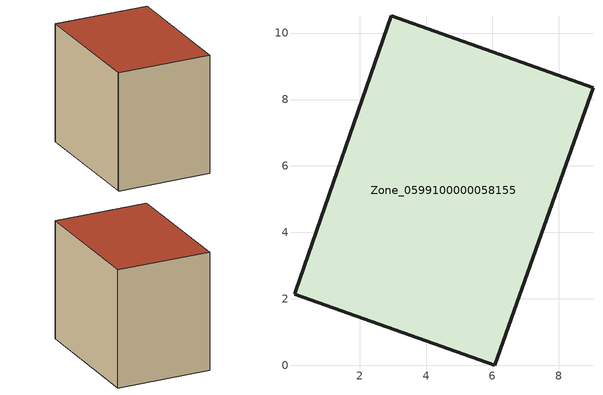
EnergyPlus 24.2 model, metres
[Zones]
Zone_0599100000058155
 floor ground (C_G): 0.08,2.25 2.96,10.52 9.03,8.36 6.07,0 0.04,2.14 z0.53
 wall outside (C_F): 6.07,0 9.03,8.36 2.96,10.52 0.08,2.25 0.04,2.14 6.07,0 z0.53:8.62
 roof outside (C_R): 2.96,10.52 0.08,2.25 0.04,2.14 6.07,0 9.03,8.36 z8.62
[BUILDING]
Pand.0599100000058155: North Axis=0; Terrain=City; Loads Convergence Tolerance Value=0.04; Temperature Convergence Tolerance Value=0.4; Solar Distribution=FullExterior; Maximum Number of Warmup Days=25; Minimum Number of Warmup Days=1
[Site:Location]
Rotterdam.The.Hague.AP_ZH_NLD Design_Conditions: Latitude=51.96; Longitude=4.45; Time Zone=1; Elevation=-4.5
[SITE:GROUNDTEMPERATURE:BUILDINGSURFACE]
18, 18, 18, 18, 18, 18, 18, 18, 18, 18, 18, 18
[MATERIAL] Thermal Absorptance=0.9; Solar Absorptance=0.7; Visible Absorptance=0.7
Name | Roughness | Thickness | Conductivity | Density | Specific Heat
G.TI.1965-1974 | MediumSmooth | 0.15 | 0.882353 | 540 | 1210
F.TI.1965-1974 | Rough | 0.3 | 0.697674 | 1920 | 840
R.TI.1965-1974 | MediumRough | 0.2 | 0.232558 | 1500 | 1000
[CONSTRUCTION]
C_G: G.TI.1965-1974
C_F: F.TI.1965-1974
C_R: R.TI.1965-1974
[ZONE]
Zone_0599100000058155: Type=1; Multiplier=1; Ceiling Height=Autocalculate; Volume=Autocalculate; Floor Area=autocalculate; Part of Total Floor Area=Yes
[ZONEINFILTRATION:DESIGNFLOWRATE]
Infil_Zone_0599100000058155: Zone or ZoneList or Space or SpaceList=Zone_0599100000058155; Schedule=AlwaysOn; Design Flow Rate Calculation Method=Flow/Area; Flow Rate per Floor Area=0.003; Constant Term Coefficient=1; Temperature Term Coefficient=0; Velocity Term Coefficient=0; Velocity Squared Term Coefficient=0
[HVACTEMPLATE:ZONE:IDEALLOADSAIRSYSTEM]
Zone_0599100000058155: Maximum Heating Supply Air Temperature=50; Minimum Cooling Supply Air Temperature=13; Maximum Heating Supply Air Humidity Ratio=0.0156; Minimum Cooling Supply Air Humidity Ratio=0.0077; Heating Limit=NoLimit; Cooling Limit=NoLimit; Dehumidification Control Type=ConstantSensibleHeatRatio; Cooling Sensible Heat Ratio=0.7; Dehumidification Setpoint=60; Humidification Control Type=None; Humidification Setpoint=30; Outdoor Air Method=None; Outdoor Air Flow Rate per Person=0.00944; Outdoor Air Flow Rate per Zone Floor Area=0; Outdoor Air Flow Rate per Zone=0; Demand Controlled Ventilation Type=None; Outdoor Air Economizer Type=NoEconomizer; Heat Recovery Type=None; Sensible Heat Recovery Effectiveness=0.7; Latent Heat Recovery Effectiveness=0.65
[ZONECONTROL:THERMOSTAT]
ThermostatControl_Zone_0599100000058155: Zone or ZoneList=Zone_0599100000058155; Control Type Schedule=DualSetpointControlType; Control 1=Thermostat_Zone_0599100000058155; Temperature Difference Between Cutout And Setpoint=0
[THERMOSTATSETPOINT:DUALSETPOINT]
Thermostat_Zone_0599100000058155: Heating Setpoint Temperature Schedule=HeatingSetpoint_Zone_0599100000058155; Cooling Setpoint Temperature Schedule=CoolingSetpoint_Zone_0599100000058155
[SCHEDULE:COMPACT]
HeatingSetpoint_Zone_0599100000058155: Through: 12/31, For: AllDays, Until: 24:00, 21
CoolingSetpoint_Zone_0599100000058155: Through: 12/31, For: AllDays, Until: 24:00, 24
DualSetpointControlType: Through: 12/31, For: AllDays, Until: 24:00, 4
AlwaysOn: Through: 12/31, For: AllDays, Until: 24:00, 1
